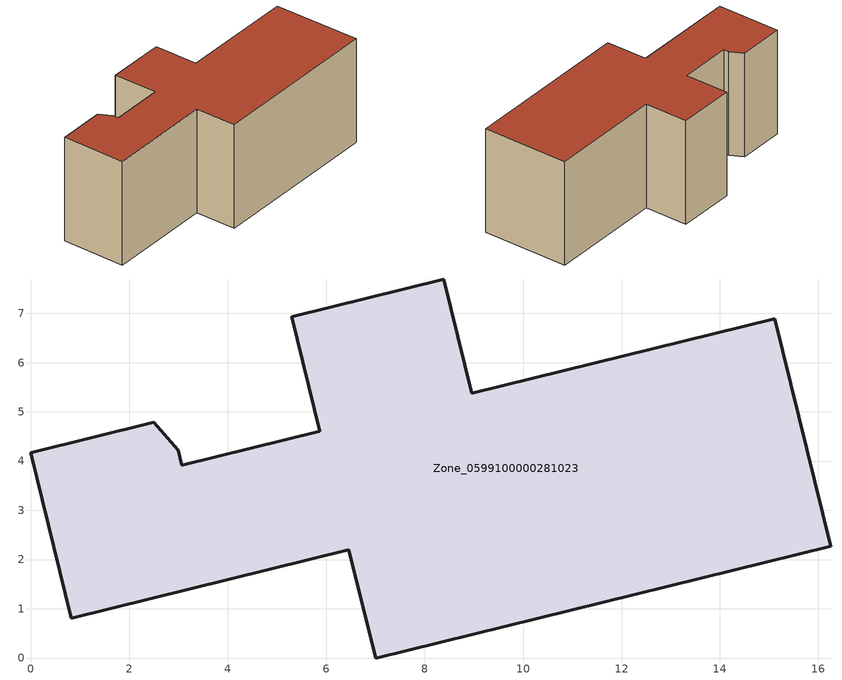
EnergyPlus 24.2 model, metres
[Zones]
Zone_0599100000281023
 floor ground (C_G): 3.07,3.92 5.87,4.61 5.3,6.93 8.39,7.7 8.96,5.38 15.11,6.89 16.25,2.27 7.01,0 6.46,2.2 0.82,0.81 0,4.17 2.49,4.78 3,4.22 z0
 wall outside (C_F): 0.82,0.81 6.46,2.2 7.01,0 16.25,2.27 15.11,6.89 8.96,5.38 8.39,7.7 5.3,6.93 5.87,4.61 3.07,3.92 3,4.22 2.49,4.78 0,4.17 0.82,0.81 z0:5.85
 roof outside (C_R): 3.07,3.92 3,4.22 2.49,4.78 0,4.17 0.82,0.81 6.46,2.2 7.01,0 16.25,2.27 15.11,6.89 8.96,5.38 8.39,7.7 5.3,6.93 5.87,4.61 z5.85
[BUILDING]
Pand.0599100000281023: North Axis=0; Terrain=City; Loads Convergence Tolerance Value=0.04; Temperature Convergence Tolerance Value=0.4; Solar Distribution=FullExterior; Maximum Number of Warmup Days=25; Minimum Number of Warmup Days=1
[Site:Location]
Rotterdam.The.Hague.AP_ZH_NLD Design_Conditions: Latitude=51.96; Longitude=4.45; Time Zone=1; Elevation=-4.5
[SITE:GROUNDTEMPERATURE:BUILDINGSURFACE]
18, 18, 18, 18, 18, 18, 18, 18, 18, 18, 18, 18
[MATERIAL] Thermal Absorptance=0.9; Solar Absorptance=0.7; Visible Absorptance=0.7
Name | Roughness | Thickness | Conductivity | Density | Specific Heat
G.TI.1965-1974 | MediumSmooth | 0.15 | 0.882353 | 540 | 1210
F.TI.1965-1974 | Rough | 0.3 | 0.697674 | 1920 | 840
R.TI.1965-1974 | MediumRough | 0.2 | 0.232558 | 1500 | 1000
[CONSTRUCTION]
C_G: G.TI.1965-1974
C_F: F.TI.1965-1974
C_R: R.TI.1965-1974
[ZONE]
Zone_0599100000281023: Type=1; Multiplier=1; Ceiling Height=Autocalculate; Volume=Autocalculate; Floor Area=autocalculate; Part of Total Floor Area=Yes
[ZONEINFILTRATION:DESIGNFLOWRATE]
Infil_Zone_0599100000281023: Zone or ZoneList or Space or SpaceList=Zone_0599100000281023; Schedule=AlwaysOn; Design Flow Rate Calculation Method=Flow/Area; Flow Rate per Floor Area=0.003; Constant Term Coefficient=1; Temperature Term Coefficient=0; Velocity Term Coefficient=0; Velocity Squared Term Coefficient=0
[HVACTEMPLATE:ZONE:IDEALLOADSAIRSYSTEM]
Zone_0599100000281023: Maximum Heating Supply Air Temperature=50; Minimum Cooling Supply Air Temperature=13; Maximum Heating Supply Air Humidity Ratio=0.0156; Minimum Cooling Supply Air Humidity Ratio=0.0077; Heating Limit=NoLimit; Cooling Limit=NoLimit; Dehumidification Control Type=ConstantSensibleHeatRatio; Cooling Sensible Heat Ratio=0.7; Dehumidification Setpoint=60; Humidification Control Type=None; Humidification Setpoint=30; Outdoor Air Method=None; Outdoor Air Flow Rate per Person=0.00944; Outdoor Air Flow Rate per Zone Floor Area=0; Outdoor Air Flow Rate per Zone=0; Demand Controlled Ventilation Type=None; Outdoor Air Economizer Type=NoEconomizer; Heat Recovery Type=None; Sensible Heat Recovery Effectiveness=0.7; Latent Heat Recovery Effectiveness=0.65
[ZONECONTROL:THERMOSTAT]
ThermostatControl_Zone_0599100000281023: Zone or ZoneList=Zone_0599100000281023; Control Type Schedule=DualSetpointControlType; Control 1=Thermostat_Zone_0599100000281023; Temperature Difference Between Cutout And Setpoint=0
[THERMOSTATSETPOINT:DUALSETPOINT]
Thermostat_Zone_0599100000281023: Heating Setpoint Temperature Schedule=HeatingSetpoint_Zone_0599100000281023; Cooling Setpoint Temperature Schedule=CoolingSetpoint_Zone_0599100000281023
[SCHEDULE:COMPACT]
HeatingSetpoint_Zone_0599100000281023: Through: 12/31, For: AllDays, Until: 24:00, 21
CoolingSetpoint_Zone_0599100000281023: Through: 12/31, For: AllDays, Until: 24:00, 24
DualSetpointControlType: Through: 12/31, For: AllDays, Until: 24:00, 4
AlwaysOn: Through: 12/31, For: AllDays, Until: 24:00, 1
